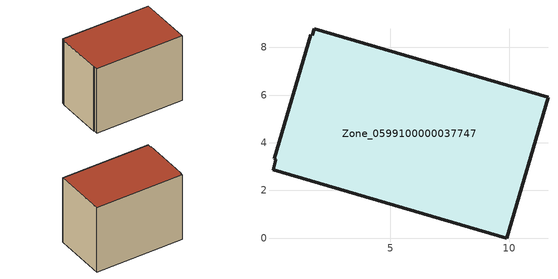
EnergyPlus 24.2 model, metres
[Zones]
Zone_0599100000037747
 floor ground (C_G): 0.2,3.29 0.13,3.32 1.66,8.52 1.73,8.5 1.81,8.77 11.62,5.9 9.88,0 0.08,2.87 z0.56
 wall outside (C_F): 0.13,3.32 0.2,3.29 0.08,2.87 9.88,0 11.62,5.9 1.81,8.77 1.73,8.5 1.66,8.52 0.13,3.32 z0.56:8.4
 roof outside (C_R): 1.73,8.5 1.66,8.52 0.13,3.32 0.2,3.29 0.08,2.87 9.88,0 11.62,5.9 1.81,8.77 z8.4
[BUILDING]
Pand.0599100000037747: North Axis=0; Terrain=City; Loads Convergence Tolerance Value=0.04; Temperature Convergence Tolerance Value=0.4; Solar Distribution=FullExterior; Maximum Number of Warmup Days=25; Minimum Number of Warmup Days=1
[Site:Location]
Rotterdam.The.Hague.AP_ZH_NLD Design_Conditions: Latitude=51.96; Longitude=4.45; Time Zone=1; Elevation=-4.5
[SITE:GROUNDTEMPERATURE:BUILDINGSURFACE]
18, 18, 18, 18, 18, 18, 18, 18, 18, 18, 18, 18
[MATERIAL] Thermal Absorptance=0.9; Solar Absorptance=0.7; Visible Absorptance=0.7
Name | Roughness | Thickness | Conductivity | Density | Specific Heat
G.TC.1965-1974 | MediumSmooth | 0.15 | 0.882353 | 540 | 1210
F.TC.1965-1974 | Rough | 0.3 | 0.697674 | 1920 | 840
R.TC.1965-1974 | MediumRough | 0.2 | 0.232558 | 1500 | 1000
[CONSTRUCTION]
C_G: G.TC.1965-1974
C_F: F.TC.1965-1974
C_R: R.TC.1965-1974
[ZONE]
Zone_0599100000037747: Type=1; Multiplier=1; Ceiling Height=Autocalculate; Volume=Autocalculate; Floor Area=autocalculate; Part of Total Floor Area=Yes
[ZONEINFILTRATION:DESIGNFLOWRATE]
Infil_Zone_0599100000037747: Zone or ZoneList or Space or SpaceList=Zone_0599100000037747; Schedule=AlwaysOn; Design Flow Rate Calculation Method=Flow/Area; Flow Rate per Floor Area=0.003; Constant Term Coefficient=1; Temperature Term Coefficient=0; Velocity Term Coefficient=0; Velocity Squared Term Coefficient=0
[HVACTEMPLATE:ZONE:IDEALLOADSAIRSYSTEM]
Zone_0599100000037747: Maximum Heating Supply Air Temperature=50; Minimum Cooling Supply Air Temperature=13; Maximum Heating Supply Air Humidity Ratio=0.0156; Minimum Cooling Supply Air Humidity Ratio=0.0077; Heating Limit=NoLimit; Cooling Limit=NoLimit; Dehumidification Control Type=ConstantSensibleHeatRatio; Cooling Sensible Heat Ratio=0.7; Dehumidification Setpoint=60; Humidification Control Type=None; Humidification Setpoint=30; Outdoor Air Method=None; Outdoor Air Flow Rate per Person=0.00944; Outdoor Air Flow Rate per Zone Floor Area=0; Outdoor Air Flow Rate per Zone=0; Demand Controlled Ventilation Type=None; Outdoor Air Economizer Type=NoEconomizer; Heat Recovery Type=None; Sensible Heat Recovery Effectiveness=0.7; Latent Heat Recovery Effectiveness=0.65
[ZONECONTROL:THERMOSTAT]
ThermostatControl_Zone_0599100000037747: Zone or ZoneList=Zone_0599100000037747; Control Type Schedule=DualSetpointControlType; Control 1=Thermostat_Zone_0599100000037747; Temperature Difference Between Cutout And Setpoint=0
[THERMOSTATSETPOINT:DUALSETPOINT]
Thermostat_Zone_0599100000037747: Heating Setpoint Temperature Schedule=HeatingSetpoint_Zone_0599100000037747; Cooling Setpoint Temperature Schedule=CoolingSetpoint_Zone_0599100000037747
[SCHEDULE:COMPACT]
HeatingSetpoint_Zone_0599100000037747: Through: 12/31, For: AllDays, Until: 24:00, 21
CoolingSetpoint_Zone_0599100000037747: Through: 12/31, For: AllDays, Until: 24:00, 24
DualSetpointControlType: Through: 12/31, For: AllDays, Until: 24:00, 4
AlwaysOn: Through: 12/31, For: AllDays, Until: 24:00, 1
